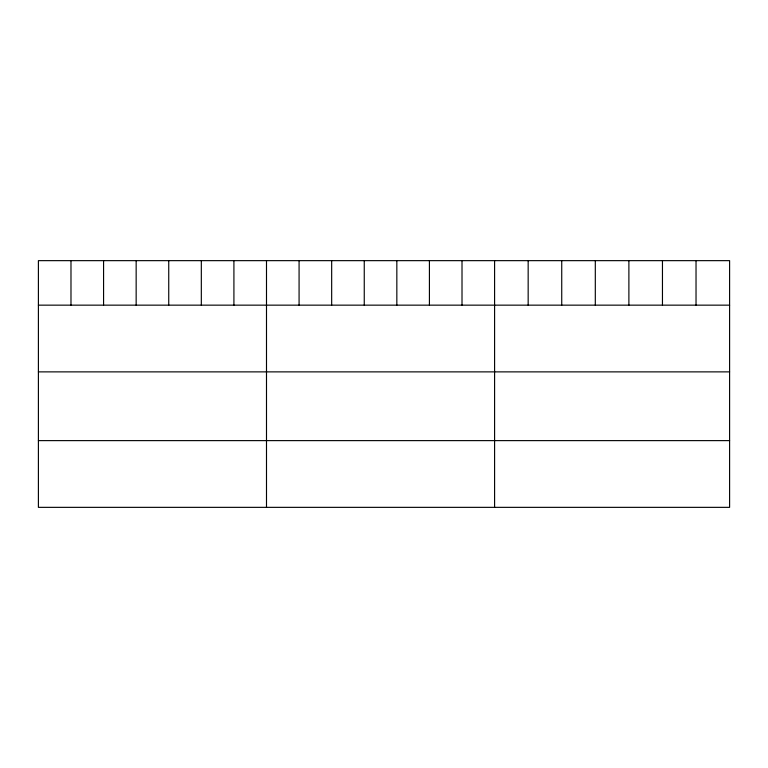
<?xml version="1.0" encoding="UTF-8"?>
<svg xmlns="http://www.w3.org/2000/svg" width="768" height="768" viewBox="0 0 768 768"><rect width="100%" height="100%" fill="white"/><g stroke="black" fill="none" stroke-linecap="round" stroke-linejoin="round"><path stroke-width="1.15" d="M729.6 305.155L729.6 507.35L38.4 507.35L38.4 260.65L729.6 260.65L729.6 305.155L38.4 305.155M38.4 371.875L729.6 371.875M38.4 440.621L729.6 440.621M696.029 260.65L696.029 305.155M662.458 260.65L662.458 305.155M628.886 260.65L628.886 305.155M595.306 260.65L595.306 305.155M561.734 260.65L561.734 305.155M528.163 260.65L528.163 305.155M494.592 260.65L494.592 507.35M462.01 260.65L462.01 305.155M429.418 260.65L429.418 305.155M396.835 260.65L396.835 305.155M364.253 260.65L364.253 305.155M331.67 260.65L331.67 305.155M299.078 260.65L299.078 305.155M266.496 260.65L266.496 507.35M233.914 260.65L233.914 305.155M201.322 260.65L201.322 305.155M168.739 260.65L168.739 305.155M136.157 260.65L136.157 305.155M103.574 260.65L103.574 305.155M70.982 260.65L70.982 305.155"/></g></svg>
